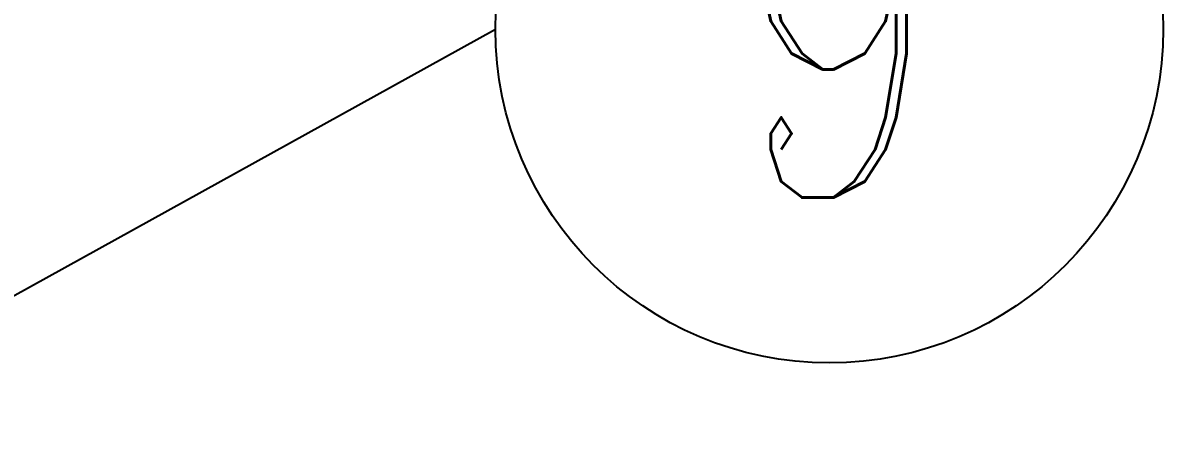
# Model space of a CAD drawing. Extents: x 33214 to 95067, y 8279 to 51908.
# Drawn here: x 64857 to 65366, y 13162 to 13353 of the extents above; entities that cross this region are included whole.
import ezdxf
from ezdxf.enums import TextEntityAlignment as Align

# ---------------------------------------------------------------- set-up
doc = ezdxf.new("R2010")
doc.units = 0
doc.header["$LTSCALE"] = 300
doc.header["$MEASUREMENT"] = 0
doc.linetypes.add('SNT-025', pattern=[0.74, 0.4, -0.17, 0, -0.17])
for name, color, linetype in [('CO1', 1, 'CONTINUOUS'), ('POSNR', 2, 'CONTINUOUS'), ('Poz', 1, 'CONTINUOUS'), ('S0TX1', 1, 'CONTINUOUS')]:
    doc.layers.add(name, color=color, linetype=linetype)
doc.styles.add('LIT2_5', font='Romanc.shx', dxfattribs={"width": 0.85})
doc.styles.get("Standard").update_dxf_attribs({"font": 'txt.shx', "height": 100})
doc.dimstyles.get("Standard").update_dxf_attribs({"dimscale": 100, "dimtxt": 100, "dimasz": 1, "dimexe": 0.05, "dimexo": 0.05, "dimgap": 0.5, "dimtad": 1, "dimdec": 0, "dimdsep": 46, "dimtxsty": 'STANDARD', "dimcen": 1.5, "dimclrd": 1, "dimclre": 1, "dimclrt": 2, "dimadec": 0, "dimazin": 0, "dimtfac": 1, "dimtdec": 0, "dimtmove": 2, "dimatfit": 3, "dimfxl": 1, "dimtolj": 1, "dimarcsym": 0})

# ---------------------------------------------------------------- blocks, each defined once
blk = doc.blocks.new('POS')
at = {"layer": 'POSNR'}
blk.add_circle((0, 0), 148.75, dxfattribs=at)
at = {"layer": 'S0TX1', "linetype": 'Continuous', "style": 'LIT2_5', "width": 0.723514}
blk.add_attdef('POS', text='', height=150, dxfattribs=at).set_placement((1.81, -75.09), align=Align.CENTER)

msp = doc.modelspace()

# ---------------------------------------------------------------- block references
at = {"layer": 'POSNR', "linetype": 'SNT-025'}
ref = msp.add_blockref('POS', (65216.79, 13350.6), dxfattribs=at)
ref.add_attrib('POS', '9', dxfattribs={"layer": 'Poz', "color": 2, "linetype": 'Continuous', "height": 150, "style": 'LIT2_5', "width": 0.723514}).set_placement((65218.6, 13275.51), align=Align.CENTER)

# ---------------------------------------------------------------- leaders
at = {"layer": 'CO1', "linetype": 'Continuous'}
msp.add_leader([(64726.44, 13161.65), (65068.04, 13350.6)], dimstyle='STANDARD', override={"dimgap": 0.1, "dimtad": 0}, dxfattribs=at)

doc.saveas('drawing.dxf')
